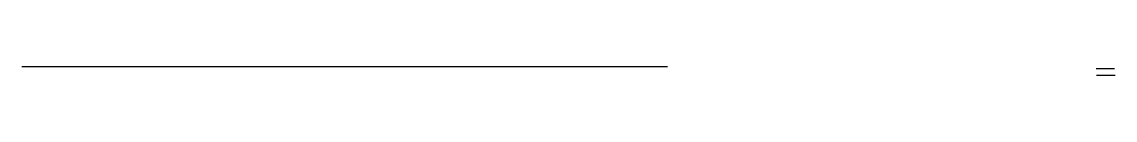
# Model space of a CAD drawing. Header units: metres. Extents: x -187 to 317, y 107 to 111.
import ezdxf

# ---------------------------------------------------------------- set-up
doc = ezdxf.new("R2010")
doc.units = ezdxf.units.M

msp = doc.modelspace()

# ---------------------------------------------------------------- linework, layer by layer
for p, q in [((110.5, 110.95), (-186.84, 110.95)), ((307.84, 110.2), (316.33, 110.2)), ((307.96, 107.2), (316.6, 107.2))]:
    msp.add_line(p, q)

doc.saveas('drawing.dxf')
